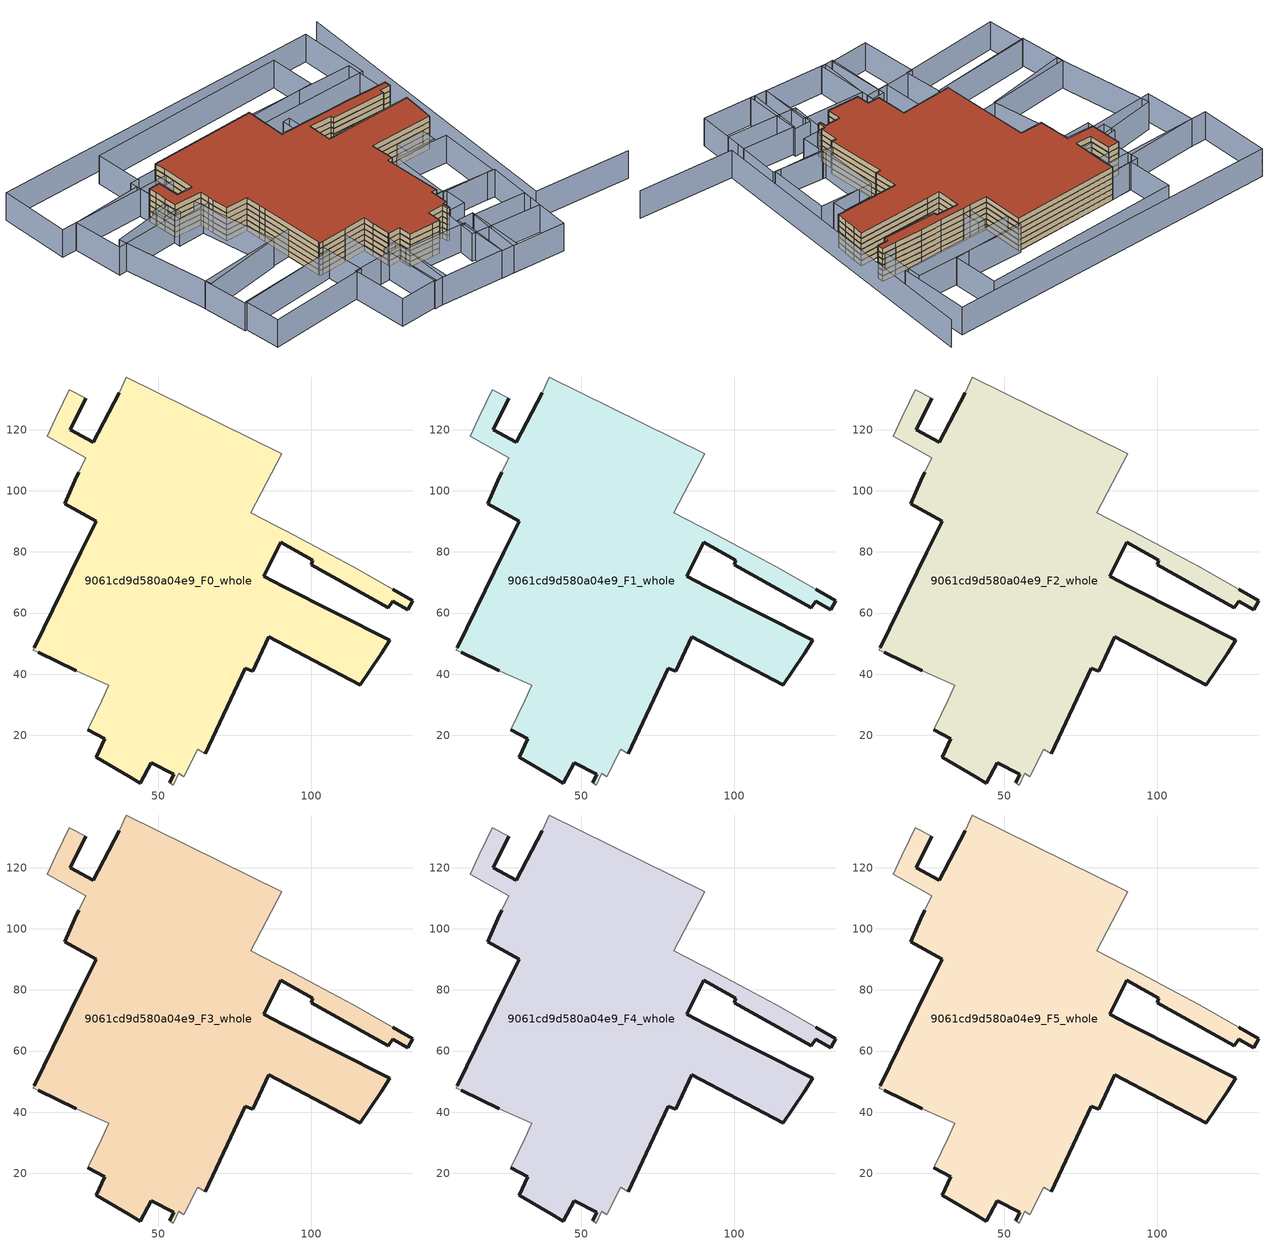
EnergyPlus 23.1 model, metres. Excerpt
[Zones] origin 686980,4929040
9061cd9d580a04e9_F0_whole
 floor ground (EU_floor_Construction): 116.09,36.51 119.14,41.08 122.87,46.63 125.69,51.04 90.7,68.86 84.49,72.03 90.1,83.08 100.53,77.32 99.98,75.86 125.27,61.79 126.75,63.89 131.55,61.16 133.24,64.04 126.74,67.76 113.81,75.12 103.95,80.36 91.94,86.79 88.76,88.46 80.32,92.87 90.37,112.15 39.52,137.21 37.19,132 28.68,115.83 21.18,119.92 26.28,130.29 20.84,132.97 18.96,129 16.54,123.88 13.68,117.82 26.22,110.74 23.97,106.1 22.72,103.3 19.35,95.75 29.67,90.1 26.13,82.84 24.66,79.82 9.42,48.62 9.09,47.92 10.68,47.16 23.23,41.13 33.87,36.35 31.48,31.26 27.32,22.52 26.97,21.77 32.49,18.93 29.76,12.91 40.28,6.7 44.11,4.43 47.7,11.12 54.99,7.37 53.7,4.58 54.9,3.78 56.63,7.66 58.27,6.47 62.97,15.54 65.29,14.05 78.5,42.03 80.92,40.91 86.14,52.2 115.89,36.62 z0
 wall outside (EU_wall_Construction): 53.7,4.58 54.99,7.37 47.7,11.12 44.11,4.43 40.28,6.7 29.76,12.91 32.49,18.93 26.97,21.77 / 23.23,41.13 10.68,47.16 / 9.42,48.62 24.66,79.82 26.13,82.84 29.67,90.1 19.35,95.75 22.72,103.3 23.97,106.1 / 26.28,130.29 21.18,119.92 28.68,115.83 37.19,132 / 126.74,67.76 133.24,64.04 131.55,61.16 126.75,63.89 125.27,61.79 99.98,75.86 100.53,77.32 90.1,83.08 84.49,72.03 90.7,68.86 125.69,51.04 122.87,46.63 119.14,41.08 116.09,36.51 115.89,36.62 86.14,52.2 80.92,40.91 78.5,42.03 65.29,14.05 z0:3
 wall adiabatic (EU_wall_Construction): 26.97,21.77 27.32,22.52 31.48,31.26 33.87,36.35 23.23,41.13 / 10.68,47.16 9.09,47.92 9.42,48.62 / 23.97,106.1 26.22,110.74 13.68,117.82 16.54,123.88 18.96,129 20.84,132.97 26.28,130.29 / 37.19,132 39.52,137.21 90.37,112.15 80.32,92.87 88.76,88.46 91.94,86.79 103.95,80.36 113.81,75.12 126.74,67.76 / 65.29,14.05 62.97,15.54 58.27,6.47 56.63,7.66 54.9,3.78 53.7,4.58 z0:3
9061cd9d580a04e9_F1_whole
 floor to 9061cd9d580a04e9_F0_whole (EU_floor_Construction): 116.09,36.51 119.14,41.08 122.87,46.63 125.69,51.04 90.7,68.86 84.49,72.03 90.1,83.08 100.53,77.32 99.98,75.86 125.27,61.79 126.75,63.89 131.55,61.16 133.24,64.04 126.74,67.76 113.81,75.12 103.95,80.36 91.94,86.79 88.76,88.46 80.32,92.87 90.37,112.15 39.52,137.21 37.19,132 28.68,115.83 21.18,119.92 26.28,130.29 20.84,132.97 18.96,129 16.54,123.88 13.68,117.82 26.22,110.74 23.97,106.1 22.72,103.3 19.35,95.75 29.67,90.1 26.13,82.84 24.66,79.82 9.42,48.62 9.09,47.92 10.68,47.16 23.23,41.13 33.87,36.35 31.48,31.26 27.32,22.52 26.97,21.77 32.49,18.93 29.76,12.91 40.28,6.7 44.11,4.43 47.7,11.12 54.99,7.37 53.7,4.58 54.9,3.78 56.63,7.66 58.27,6.47 62.97,15.54 65.29,14.05 78.5,42.03 80.92,40.91 86.14,52.2 115.89,36.62 z3
 wall outside (EU_wall_Construction): 53.7,4.58 54.99,7.37 47.7,11.12 44.11,4.43 40.28,6.7 29.76,12.91 32.49,18.93 26.97,21.77 / 23.23,41.13 10.68,47.16 / 9.42,48.62 24.66,79.82 26.13,82.84 29.67,90.1 19.35,95.75 22.72,103.3 23.97,106.1 / 26.28,130.29 21.18,119.92 28.68,115.83 37.19,132 / 126.74,67.76 133.24,64.04 131.55,61.16 126.75,63.89 125.27,61.79 99.98,75.86 100.53,77.32 90.1,83.08 84.49,72.03 90.7,68.86 125.69,51.04 122.87,46.63 119.14,41.08 116.09,36.51 115.89,36.62 86.14,52.2 80.92,40.91 78.5,42.03 65.29,14.05 z3:6
 wall adiabatic (EU_wall_Construction): 26.97,21.77 27.32,22.52 31.48,31.26 33.87,36.35 23.23,41.13 / 10.68,47.16 9.09,47.92 9.42,48.62 / 23.97,106.1 26.22,110.74 13.68,117.82 16.54,123.88 18.96,129 20.84,132.97 26.28,130.29 / 37.19,132 39.52,137.21 90.37,112.15 80.32,92.87 88.76,88.46 91.94,86.79 103.95,80.36 113.81,75.12 126.74,67.76 / 65.29,14.05 62.97,15.54 58.27,6.47 56.63,7.66 54.9,3.78 53.7,4.58 z3:6
9061cd9d580a04e9_F2_whole
 floor to 9061cd9d580a04e9_F1_whole (EU_floor_Construction): 116.09,36.51 119.14,41.08 122.87,46.63 125.69,51.04 90.7,68.86 84.49,72.03 90.1,83.08 100.53,77.32 99.98,75.86 125.27,61.79 126.75,63.89 131.55,61.16 133.24,64.04 126.74,67.76 113.81,75.12 103.95,80.36 91.94,86.79 88.76,88.46 80.32,92.87 90.37,112.15 39.52,137.21 37.19,132 28.68,115.83 21.18,119.92 26.28,130.29 20.84,132.97 18.96,129 16.54,123.88 13.68,117.82 26.22,110.74 23.97,106.1 22.72,103.3 19.35,95.75 29.67,90.1 26.13,82.84 24.66,79.82 9.42,48.62 9.09,47.92 10.68,47.16 23.23,41.13 33.87,36.35 31.48,31.26 27.32,22.52 26.97,21.77 32.49,18.93 29.76,12.91 40.28,6.7 44.11,4.43 47.7,11.12 54.99,7.37 53.7,4.58 54.9,3.78 56.63,7.66 58.27,6.47 62.97,15.54 65.29,14.05 78.5,42.03 80.92,40.91 86.14,52.2 115.89,36.62 z6
 wall outside (EU_wall_Construction): 53.7,4.58 54.99,7.37 47.7,11.12 44.11,4.43 40.28,6.7 29.76,12.91 32.49,18.93 26.97,21.77 / 23.23,41.13 10.68,47.16 / 9.42,48.62 24.66,79.82 26.13,82.84 29.67,90.1 19.35,95.75 22.72,103.3 23.97,106.1 / 26.28,130.29 21.18,119.92 28.68,115.83 37.19,132 / 126.74,67.76 133.24,64.04 131.55,61.16 126.75,63.89 125.27,61.79 99.98,75.86 100.53,77.32 90.1,83.08 84.49,72.03 90.7,68.86 125.69,51.04 122.87,46.63 119.14,41.08 116.09,36.51 115.89,36.62 86.14,52.2 80.92,40.91 78.5,42.03 65.29,14.05 z6:9
 wall adiabatic (EU_wall_Construction): 26.97,21.77 27.32,22.52 31.48,31.26 33.87,36.35 23.23,41.13 / 10.68,47.16 9.09,47.92 9.42,48.62 / 23.97,106.1 26.22,110.74 13.68,117.82 16.54,123.88 18.96,129 20.84,132.97 26.28,130.29 / 37.19,132 39.52,137.21 90.37,112.15 80.32,92.87 88.76,88.46 91.94,86.79 103.95,80.36 113.81,75.12 126.74,67.76 / 65.29,14.05 62.97,15.54 58.27,6.47 56.63,7.66 54.9,3.78 53.7,4.58 z6:9
9061cd9d580a04e9_F3_whole
 floor to 9061cd9d580a04e9_F2_whole (EU_floor_Construction): 116.09,36.51 119.14,41.08 122.87,46.63 125.69,51.04 90.7,68.86 84.49,72.03 90.1,83.08 100.53,77.32 99.98,75.86 125.27,61.79 126.75,63.89 131.55,61.16 133.24,64.04 126.74,67.76 113.81,75.12 103.95,80.36 91.94,86.79 88.76,88.46 80.32,92.87 90.37,112.15 39.52,137.21 37.19,132 28.68,115.83 21.18,119.92 26.28,130.29 20.84,132.97 18.96,129 16.54,123.88 13.68,117.82 26.22,110.74 23.97,106.1 22.72,103.3 19.35,95.75 29.67,90.1 26.13,82.84 24.66,79.82 9.42,48.62 9.09,47.92 10.68,47.16 23.23,41.13 33.87,36.35 31.48,31.26 27.32,22.52 26.97,21.77 32.49,18.93 29.76,12.91 40.28,6.7 44.11,4.43 47.7,11.12 54.99,7.37 53.7,4.58 54.9,3.78 56.63,7.66 58.27,6.47 62.97,15.54 65.29,14.05 78.5,42.03 80.92,40.91 86.14,52.2 115.89,36.62 z9
 wall outside (EU_wall_Construction): 53.7,4.58 54.99,7.37 47.7,11.12 44.11,4.43 40.28,6.7 29.76,12.91 32.49,18.93 26.97,21.77 / 23.23,41.13 10.68,47.16 / 9.42,48.62 24.66,79.82 26.13,82.84 29.67,90.1 19.35,95.75 22.72,103.3 23.97,106.1 / 26.28,130.29 21.18,119.92 28.68,115.83 37.19,132 / 126.74,67.76 133.24,64.04 131.55,61.16 126.75,63.89 125.27,61.79 99.98,75.86 100.53,77.32 90.1,83.08 84.49,72.03 90.7,68.86 125.69,51.04 122.87,46.63 119.14,41.08 116.09,36.51 115.89,36.62 86.14,52.2 80.92,40.91 78.5,42.03 65.29,14.05 z9:12
 wall adiabatic (EU_wall_Construction): 26.97,21.77 27.32,22.52 31.48,31.26 33.87,36.35 23.23,41.13 / 10.68,47.16 9.09,47.92 9.42,48.62 / 23.97,106.1 26.22,110.74 13.68,117.82 16.54,123.88 18.96,129 20.84,132.97 26.28,130.29 / 37.19,132 39.52,137.21 90.37,112.15 80.32,92.87 88.76,88.46 91.94,86.79 103.95,80.36 113.81,75.12 126.74,67.76 / 65.29,14.05 62.97,15.54 58.27,6.47 56.63,7.66 54.9,3.78 53.7,4.58 z9:12
9061cd9d580a04e9_F4_whole
 floor to 9061cd9d580a04e9_F3_whole (EU_floor_Construction): 116.09,36.51 119.14,41.08 122.87,46.63 125.69,51.04 90.7,68.86 84.49,72.03 90.1,83.08 100.53,77.32 99.98,75.86 125.27,61.79 126.75,63.89 131.55,61.16 133.24,64.04 126.74,67.76 113.81,75.12 103.95,80.36 91.94,86.79 88.76,88.46 80.32,92.87 90.37,112.15 39.52,137.21 37.19,132 28.68,115.83 21.18,119.92 26.28,130.29 20.84,132.97 18.96,129 16.54,123.88 13.68,117.82 26.22,110.74 23.97,106.1 22.72,103.3 19.35,95.75 29.67,90.1 26.13,82.84 24.66,79.82 9.42,48.62 9.09,47.92 10.68,47.16 23.23,41.13 33.87,36.35 31.48,31.26 27.32,22.52 26.97,21.77 32.49,18.93 29.76,12.91 40.28,6.7 44.11,4.43 47.7,11.12 54.99,7.37 53.7,4.58 54.9,3.78 56.63,7.66 58.27,6.47 62.97,15.54 65.29,14.05 78.5,42.03 80.92,40.91 86.14,52.2 115.89,36.62 z12
 wall outside (EU_wall_Construction): 53.7,4.58 54.99,7.37 47.7,11.12 44.11,4.43 40.28,6.7 29.76,12.91 32.49,18.93 26.97,21.77 / 23.23,41.13 10.68,47.16 / 9.42,48.62 24.66,79.82 26.13,82.84 29.67,90.1 19.35,95.75 22.72,103.3 23.97,106.1 / 26.28,130.29 21.18,119.92 28.68,115.83 37.19,132 / 126.74,67.76 133.24,64.04 131.55,61.16 126.75,63.89 125.27,61.79 99.98,75.86 100.53,77.32 90.1,83.08 84.49,72.03 90.7,68.86 125.69,51.04 122.87,46.63 119.14,41.08 116.09,36.51 115.89,36.62 86.14,52.2 80.92,40.91 78.5,42.03 65.29,14.05 z12:15
 wall adiabatic (EU_wall_Construction): 26.97,21.77 27.32,22.52 31.48,31.26 33.87,36.35 23.23,41.13 / 10.68,47.16 9.09,47.92 9.42,48.62 / 23.97,106.1 26.22,110.74 13.68,117.82 16.54,123.88 18.96,129 20.84,132.97 26.28,130.29 / 37.19,132 39.52,137.21 90.37,112.15 80.32,92.87 88.76,88.46 91.94,86.79 103.95,80.36 113.81,75.12 126.74,67.76 / 65.29,14.05 62.97,15.54 58.27,6.47 56.63,7.66 54.9,3.78 53.7,4.58 z12:15
9061cd9d580a04e9_F5_whole
 floor to 9061cd9d580a04e9_F4_whole (EU_floor_Construction): 116.09,36.51 119.14,41.08 122.87,46.63 125.69,51.04 90.7,68.86 84.49,72.03 90.1,83.08 100.53,77.32 99.98,75.86 125.27,61.79 126.75,63.89 131.55,61.16 133.24,64.04 126.74,67.76 113.81,75.12 103.95,80.36 91.94,86.79 88.76,88.46 80.32,92.87 90.37,112.15 39.52,137.21 37.19,132 28.68,115.83 21.18,119.92 26.28,130.29 20.84,132.97 18.96,129 16.54,123.88 13.68,117.82 26.22,110.74 23.97,106.1 22.72,103.3 19.35,95.75 29.67,90.1 26.13,82.84 24.66,79.82 9.42,48.62 9.09,47.92 10.68,47.16 23.23,41.13 33.87,36.35 31.48,31.26 27.32,22.52 26.97,21.77 32.49,18.93 29.76,12.91 40.28,6.7 44.11,4.43 47.7,11.12 54.99,7.37 53.7,4.58 54.9,3.78 56.63,7.66 58.27,6.47 62.97,15.54 65.29,14.05 78.5,42.03 80.92,40.91 86.14,52.2 115.89,36.62 z15
 wall outside (EU_wall_Construction): 53.7,4.58 54.99,7.37 47.7,11.12 44.11,4.43 40.28,6.7 29.76,12.91 32.49,18.93 26.97,21.77 / 23.23,41.13 10.68,47.16 / 9.42,48.62 24.66,79.82 26.13,82.84 29.67,90.1 19.35,95.75 22.72,103.3 23.97,106.1 / 26.28,130.29 21.18,119.92 28.68,115.83 37.19,132 / 126.74,67.76 133.24,64.04 131.55,61.16 126.75,63.89 125.27,61.79 99.98,75.86 100.53,77.32 90.1,83.08 84.49,72.03 90.7,68.86 125.69,51.04 122.87,46.63 119.14,41.08 116.09,36.51 115.89,36.62 86.14,52.2 80.92,40.91 78.5,42.03 65.29,14.05 z15:18
 wall adiabatic (EU_wall_Construction): 26.97,21.77 27.32,22.52 31.48,31.26 33.87,36.35 23.23,41.13 / 10.68,47.16 9.09,47.92 9.42,48.62 / 23.97,106.1 26.22,110.74 13.68,117.82 16.54,123.88 18.96,129 20.84,132.97 26.28,130.29 / 37.19,132 39.52,137.21 90.37,112.15 80.32,92.87 88.76,88.46 91.94,86.79 103.95,80.36 113.81,75.12 126.74,67.76 / 65.29,14.05 62.97,15.54 58.27,6.47 56.63,7.66 54.9,3.78 53.7,4.58 z15:18
 roof outside (EU_roof_Construction): 90.37,112.15 80.32,92.87 88.76,88.46 91.94,86.79 103.95,80.36 113.81,75.12 126.74,67.76 133.24,64.04 131.55,61.16 126.75,63.89 125.27,61.79 99.98,75.86 100.53,77.32 90.1,83.08 84.49,72.03 90.7,68.86 125.69,51.04 122.87,46.63 119.14,41.08 116.09,36.51 115.89,36.62 86.14,52.2 80.92,40.91 78.5,42.03 65.29,14.05 62.97,15.54 58.27,6.47 56.63,7.66 54.9,3.78 53.7,4.58 54.99,7.37 47.7,11.12 44.11,4.43 40.28,6.7 29.76,12.91 32.49,18.93 26.97,21.77 27.32,22.52 31.48,31.26 33.87,36.35 23.23,41.13 10.68,47.16 9.09,47.92 9.42,48.62 24.66,79.82 26.13,82.84 29.67,90.1 19.35,95.75 22.72,103.3 23.97,106.1 26.22,110.74 13.68,117.82 16.54,123.88 18.96,129 20.84,132.97 26.28,130.29 21.18,119.92 28.68,115.83 37.19,132 39.52,137.21 z18
shading: 126.57,-53.13 83.46,-26.09 / 83.46,-26.09 168.82,110 / 36.17,-28.11 50.88,-1.54 / 50.88,-1.54 58.33,-5.67 / 58.33,-5.67 43.62,-32.24 / 43.62,-32.24 36.17,-28.11 / 50.24,-5.03 36.36,-27.77 / 36.36,-27.77 8.14,-10.54 / 8.14,-10.54 22.02,12.2 / 22.02,12.2 50.24,-5.03 / 25.18,18.31 10.32,-11.49 / 10.32,-11.49 4.25,-8.46 / 4.25,-8.46 19.11,21.34 / 19.11,21.34 25.18,18.31 / 17.65,18.42 5.25,-8.41 / 5.25,-8.41 -13.4,0.21 / -13.4,0.21 -1,27.04 / -1,27.04 17.65,18.42 / 13.19,20.35 23.37,41.42 / 23.37,41.42 33.99,36.29 / 33.99,36.29 23.8,15.22 / 23.8,15.22 13.19,20.35 / 65.16,-46.01 41.65,-31.12 / 41.65,-31.12 57.21,-6.55 / 57.21,-6.55 80.72,-21.44 / 80.72,-21.44 65.16,-46.01 / 61.85,17.11 92.78,-3 / 92.78,-3 74.49,-31.12 / 74.49,-31.12 43.56,-11.01 / 43.56,-11.01 61.85,17.11 / 56.99,4.17 62.97,15.54 / 62.97,15.54 70.11,11.78 / 70.11,11.78 64.13,0.41 / 64.13,0.41 56.99,4.17 / 109.14,26.23 92.1,-2.4 / 92.1,-2.4 68.27,11.78 / 68.27,11.78 85.31,40.41 / 85.31,40.41 109.14,26.23 / 108.13,36.82 104.58,30.06 / 104.58,30.06 91.22,37.07 / 91.22,37.07 94.77,43.83 / 94.77,43.83 108.13,36.82 / 132.09,64.87 80.02,93.02 / 80.02,93.02 90.91,113.17 / 90.91,113.17 142.98,85.01 / 142.98,85.01 132.09,64.87 / 92.88,97.05 96.29,95.33 / 96.29,95.33 91.97,86.77 / 91.97,86.77 88.56,88.49 / 88.56,88.49 92.88,97.05 / -39.96,64.32 9.07,43.46 / 9.07,43.46 1.39,25.41 / 1.39,25.41 -47.64,46.27 / -47.64,46.27 -39.96,64.32 / -31.76,86.42 18.35,65.85 / 18.35,65.85 9.14,43.42 / 9.14,43.42 -40.97,63.98 / -40.97,63.98 -31.76,86.42 / -32.82,83.24 -16.2,133.05 / -16.2,133.05 25.18,119.25 / 25.18,119.25 8.55,69.43 / 8.55,69.43 -32.82,83.24 / 23.97,106.1 8.43,113.77 / 8.43,113.77 11.06,119.11 / 11.06,119.11 26.6,111.43 / 26.6,111.43 23.97,106.1 / 14.01,117.68 6.88,120.6 / 6.88,120.6 9.41,126.79 / 9.41,126.79 16.54,123.88 / 16.54,123.88 14.01,117.68 / 25.63,143.52 39.55,137.19 / 39.55,137.19 34.68,126.48 / 34.68,126.48 20.76,132.8 / 20.76,132.8 25.63,143.52 / -10.59,155.42 24.21,140.01 / 24.21,140.01 13.35,115.48 / 13.35,115.48 -21.46,130.9 / -21.46,130.9 -10.59,155.42 / 124.09,95.57 29.31,141.87 / 29.31,141.87 40,163.75 / 40,163.75 134.78,117.45 / 134.78,117.45 124.09,95.57 / -0.54,192.48 158.23,111.05 / 158.23,111.05 141.09,77.62 / 141.09,77.62 -17.68,159.06 / -17.68,159.06 -0.54,192.48 z0:15
[Building]
EU S2 Campaign: North Axis=0; Terrain=City; Solar Distribution=FullExterior
[Site:Location]
Bologna: Latitude=44.5; Longitude=11.25; Time Zone=1; Elevation=37
[SizingPeriod:WeatherFileDays]
AnnualSizingPeriod: Begin Month=1; Begin Day of Month=1; End Month=12; End Day of Month=31; Day of Week for Start Day=Monday; Use Weather File Daylight Saving Period=No; Use Weather File Rain and Snow Indicators=No
[MATERIAL]
EU_InternalMass_Material: Roughness=MediumRough; Thickness=0.1; Conductivity=1; Density=1800; Specific Heat=900; Thermal Absorptance=0.9; Solar Absorptance=0.7; Visible Absorptance=0.7
[MATERIAL:NOMASS] Roughness=MediumRough; Thermal Absorptance=0.9; Solar Absorptance=0.7; Visible Absorptance=0.7
Name | Thermal Resistance
EU_wall_NoMass | 0.905828
EU_roof_NoMass | 0.37593
EU_floor_NoMass | 0.67114
[CONSTRUCTION]
EU_wall_Construction: EU_wall_NoMass
EU_roof_Construction: EU_roof_NoMass
EU_floor_Construction: EU_floor_NoMass
EU_InternalMass_Construction: EU_InternalMass_Material
[ZONE] Type=1; Multiplier=1; Ceiling Height=autocalculate; Volume=23436.1; Floor Area=autocalculate; Part of Total Floor Area=Yes
9061cd9d580a04e9_F0_whole; 9061cd9d580a04e9_F1_whole; 9061cd9d580a04e9_F2_whole; 9061cd9d580a04e9_F3_whole; 9061cd9d580a04e9_F4_whole; 9061cd9d580a04e9_F5_whole
[INTERNALMASS] Construction=EU_InternalMass_Construction; Surface Area=5761.79
Name | Zone or ZoneList
9061cd9d580a04e9_F0_whole_EU_InternalMass | 9061cd9d580a04e9_F0_whole
9061cd9d580a04e9_F1_whole_EU_InternalMass | 9061cd9d580a04e9_F1_whole
9061cd9d580a04e9_F2_whole_EU_InternalMass | 9061cd9d580a04e9_F2_whole
9061cd9d580a04e9_F3_whole_EU_InternalMass | 9061cd9d580a04e9_F3_whole
9061cd9d580a04e9_F4_whole_EU_InternalMass | 9061cd9d580a04e9_F4_whole
9061cd9d580a04e9_F5_whole_EU_InternalMass | 9061cd9d580a04e9_F5_whole
[OTHEREQUIPMENT] Fuel Type=Electricity; Design Level Calculation Method=Watts/Area; Power per Zone Floor Area=1; Fraction Latent=0; Fraction Radiant=0; Fraction Lost=0; Carbon Dioxide Generation Rate=0; EndUse Subcategory=EU_Step8_InternalGains
Name | Zone or ZoneList or Space or SpaceList | Schedule
EU_Step8_InternalGain_9061cd9d580a04e9_F0_whole_f000 | 9061cd9d580a04e9_F0_whole | EU_Step8_GainSchedule_9061cd9d580a04e9_F0_whole_f000
EU_Step8_InternalGain_9061cd9d580a04e9_F1_whole_f000 | 9061cd9d580a04e9_F1_whole | EU_Step8_GainSchedule_9061cd9d580a04e9_F1_whole_f000
EU_Step8_InternalGain_9061cd9d580a04e9_F2_whole_f000 | 9061cd9d580a04e9_F2_whole | EU_Step8_GainSchedule_9061cd9d580a04e9_F2_whole_f000
EU_Step8_InternalGain_9061cd9d580a04e9_F3_whole_f000 | 9061cd9d580a04e9_F3_whole | EU_Step8_GainSchedule_9061cd9d580a04e9_F3_whole_f000
EU_Step8_InternalGain_9061cd9d580a04e9_F4_whole_f000 | 9061cd9d580a04e9_F4_whole | EU_Step8_GainSchedule_9061cd9d580a04e9_F4_whole_f000
EU_Step8_InternalGain_9061cd9d580a04e9_F5_whole_f000 | 9061cd9d580a04e9_F5_whole | EU_Step8_GainSchedule_9061cd9d580a04e9_F5_whole_f000
[ZONEVENTILATION:DESIGNFLOWRATE] Schedule=EU_AlwaysOn; Design Flow Rate Calculation Method=AirChanges/Hour; Air Changes per Hour=0.73129; Ventilation Type=Natural; Fan Pressure Rise=0; Fan Total Efficiency=1; Constant Term Coefficient=1; Temperature Term Coefficient=0; Velocity Term Coefficient=0; Velocity Squared Term Coefficient=0; Minimum Indoor Temperature=-100; Maximum Indoor Temperature=100; Delta Temperature=-100; Minimum Outdoor Temperature=-100; Maximum Outdoor Temperature=100; Maximum Wind Speed=40
Name | Zone or ZoneList or Space or SpaceList
EU_ConstantAir_9061cd9d580a04e9_F0_whole | 9061cd9d580a04e9_F0_whole
EU_ConstantAir_9061cd9d580a04e9_F1_whole | 9061cd9d580a04e9_F1_whole
EU_ConstantAir_9061cd9d580a04e9_F2_whole | 9061cd9d580a04e9_F2_whole
EU_ConstantAir_9061cd9d580a04e9_F3_whole | 9061cd9d580a04e9_F3_whole
EU_ConstantAir_9061cd9d580a04e9_F4_whole | 9061cd9d580a04e9_F4_whole
EU_ConstantAir_9061cd9d580a04e9_F5_whole | 9061cd9d580a04e9_F5_whole
[HVACTEMPLATE:THERMOSTAT] Constant Heating Setpoint=20; Constant Cooling Setpoint=50
EU_HeatOnly_9061cd9d580a04e9_F0_whole; EU_HeatOnly_9061cd9d580a04e9_F1_whole; EU_HeatOnly_9061cd9d580a04e9_F2_whole; EU_HeatOnly_9061cd9d580a04e9_F3_whole; EU_HeatOnly_9061cd9d580a04e9_F4_whole; EU_HeatOnly_9061cd9d580a04e9_F5_whole
[HVACTEMPLATE:ZONE:IDEALLOADSAIRSYSTEM] System Availability Schedule=EU_AlwaysOn; Maximum Heating Supply Air Temperature=50; Minimum Cooling Supply Air Temperature=13; Maximum Heating Supply Air Humidity Ratio=0.0156; Minimum Cooling Supply Air Humidity Ratio=0.0077; Heating Limit=NoLimit; Cooling Limit=NoLimit; Heating Availability Schedule=EU_AlwaysOn; Cooling Availability Schedule=EU_CoolingOff; Dehumidification Control Type=ConstantSensibleHeatRatio; Cooling Sensible Heat Ratio=0.7; Dehumidification Setpoint=60; Humidification Control Type=None; Humidification Setpoint=30; Outdoor Air Method=None; Outdoor Air Flow Rate per Person=0.00944; Outdoor Air Flow Rate per Zone Floor Area=0; Outdoor Air Flow Rate per Zone=0; Demand Controlled Ventilation Type=None; Outdoor Air Economizer Type=NoEconomizer; Heat Recovery Type=None; Sensible Heat Recovery Effectiveness=0.7; Latent Heat Recovery Effectiveness=0.65
Name | Template Thermostat
9061cd9d580a04e9_F0_whole | EU_HeatOnly_9061cd9d580a04e9_F0_whole
9061cd9d580a04e9_F1_whole | EU_HeatOnly_9061cd9d580a04e9_F1_whole
9061cd9d580a04e9_F2_whole | EU_HeatOnly_9061cd9d580a04e9_F2_whole
9061cd9d580a04e9_F3_whole | EU_HeatOnly_9061cd9d580a04e9_F3_whole
9061cd9d580a04e9_F4_whole | EU_HeatOnly_9061cd9d580a04e9_F4_whole
9061cd9d580a04e9_F5_whole | EU_HeatOnly_9061cd9d580a04e9_F5_whole
[SIZING:ZONE] Zone Cooling Design Supply Air Temperature Input Method=SupplyAirTemperature; Zone Cooling Design Supply Air Temperature=13; Zone Heating Design Supply Air Temperature Input Method=SupplyAirTemperature; Zone Heating Design Supply Air Temperature=50; Zone Cooling Design Supply Air Humidity Ratio=0.008; Zone Heating Design Supply Air Humidity Ratio=0.008; Cooling Design Air Flow Method=DesignDay; Cooling Design Air Flow Rate=0; Cooling Minimum Air Flow per Zone Floor Area=0.000762; Cooling Minimum Air Flow=0; Cooling Minimum Air Flow Fraction=0.2; Heating Design Air Flow Method=DesignDay; Heating Design Air Flow Rate=0; Heating Maximum Air Flow per Zone Floor Area=0.002032; Heating Maximum Air Flow=0.141576; Heating Maximum Air Flow Fraction=0.3; Account for Dedicated Outdoor Air System=No; Dedicated Outdoor Air System Control Strategy=NeutralSupplyAir; Dedicated Outdoor Air Low Setpoint Temperature for Design=autosize; Dedicated Outdoor Air High Setpoint Temperature for Design=autosize; Zone Load Sizing Method=Sensible Load Only No Latent Load; Zone Latent Cooling Design Supply Air Humidity Ratio Input Method=HumidityRatioDifference; Zone Cooling Design Supply Air Humidity Ratio Difference=0.005; Zone Latent Heating Design Supply Air Humidity Ratio Input Method=HumidityRatioDifference; Zone Humidification Design Supply Air Humidity Ratio Difference=0.005
9061cd9d580a04e9_F0_whole; 9061cd9d580a04e9_F1_whole; 9061cd9d580a04e9_F2_whole; 9061cd9d580a04e9_F3_whole; 9061cd9d580a04e9_F4_whole; 9061cd9d580a04e9_F5_whole
[SCHEDULE:CONSTANT]
Name | Hourly Value
EU_AlwaysOn | 1
EU_CoolingOff | 0
[SCHEDULE:FILE] Column Number=1; Rows to Skip at Top=0; Number of Hours of Data=8760; Column Separator=Comma; Interpolate to Timestep=No; Minutes per Item=60; Adjust Schedule for Daylight Savings=Yes
Name | File
EU_Step8_GainSchedule_9061cd9d580a04e9_F0_whole_f000 | ../../schedules/9061cd9d580a04e9/9061cd9d580a04e9_F0_whole_f000_gain.csv
EU_Step8_GainSchedule_9061cd9d580a04e9_F1_whole_f000 | ../../schedules/9061cd9d580a04e9/9061cd9d580a04e9_F1_whole_f000_gain.csv
EU_Step8_GainSchedule_9061cd9d580a04e9_F2_whole_f000 | ../../schedules/9061cd9d580a04e9/9061cd9d580a04e9_F2_whole_f000_gain.csv
EU_Step8_GainSchedule_9061cd9d580a04e9_F3_whole_f000 | ../../schedules/9061cd9d580a04e9/9061cd9d580a04e9_F3_whole_f000_gain.csv
EU_Step8_GainSchedule_9061cd9d580a04e9_F4_whole_f000 | ../../schedules/9061cd9d580a04e9/9061cd9d580a04e9_F4_whole_f000_gain.csv
EU_Step8_GainSchedule_9061cd9d580a04e9_F5_whole_f000 | ../../schedules/9061cd9d580a04e9/9061cd9d580a04e9_F5_whole_f000_gain.csv
